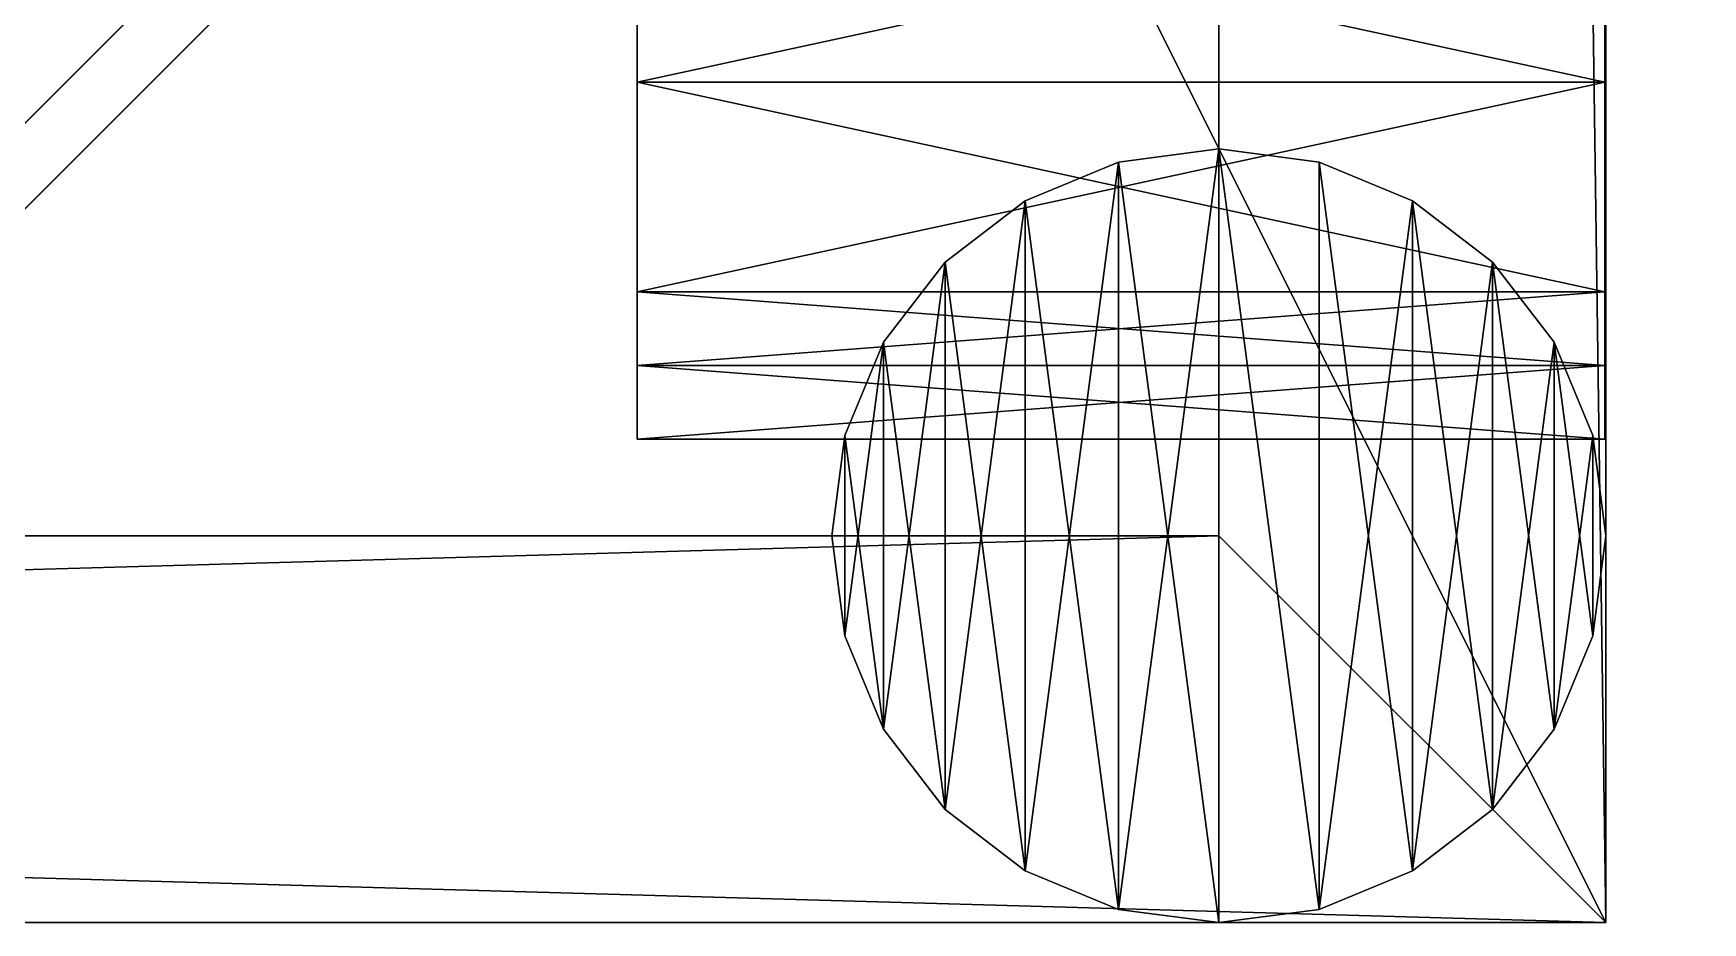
# Model space of a CAD drawing. Header units: inches. Extents: x -282 to 309, y -215 to 288.
# Drawn here: x -254.463 to -252.307, y -208.517 to -207.367 of the extents above; entities that cross this region are included whole.
import ezdxf

# ---------------------------------------------------------------- set-up
doc = ezdxf.new("R2010")
doc.units = ezdxf.units.IN
doc.header["$MEASUREMENT"] = 0
doc.layers.add('STORAGE', color=4, linetype='Continuous')

# ---------------------------------------------------------------- blocks, each defined once
blk = doc.blocks.new('EagleGroup_EGL_WireShelf_-_18_D')
at = {"color": 0}
for p, q in [((18, 9, 0.125), (-18, 9, 0.125)), ((-18, 9, -0.25), (18, 9, -0.25)), ((-18, 9, -0.25), (18, 9, -0.25)), ((18, 9, 0.125), (-18, 9, 0.125)), ((18, -9, 0.125), (18, 9, 0.125)), ((18, 9, -0.25), (18, -9, -0.25)), ((18, 9, -0.25), (18, -9, -0.25)), ((18, 9, -0.25), (18, 9, 0.125)), ((18, -9, 0.125), (18, 9, 0.125)), ((18, 9, -0.25), (18, 9, 0.125)), ((-17.5, 8.5, 0.125), (17.5, 8.5, 0.125)), ((17.5, 8.5, -0.25), (-17.5, 8.5, -0.25)), ((17.5, 8.5, -0.25), (-17.5, 8.5, -0.25)), ((-17.5, 8.5, 0.125), (17.5, 8.5, 0.125)), ((17.5, 8.5, 0.125), (17.5, -8.5, 0.125)), ((17.5, -8.5, -0.25), (17.5, 8.5, -0.25)), ((17.5, 8.5, -0.25), (17.5, 8.5, 0.125)), ((17.5, 8.5, -0.25), (17.5, 8.5, 0.125)), ((17.5, -8.5, -0.25), (17.5, 8.5, -0.25)), ((17.5, 8.5, 0.125), (17.5, -8.5, 0.125))]:
    blk.add_line(p, q, dxfattribs=at)
mesh = blk.add_polyface(dxfattribs=at)
corners = [(-18, -9, 0.125), (-17.5, -8.5, 0.125), (-18, 9, 0.125), (18, -9, 0.125), (17.5, -8.5, 0.125), (17.5, 8.5, 0.125), (18, 9, 0.125), (-17.5, 8.5, 0.125)]
mesh.append_faces([[corners[k] for k in face] for face in [(5, 3, 6)]], dxfattribs={"vtx0": -1, "color": 0})
mesh.append_faces([[corners[k] for k in face] for face in [(0, 1, 2), (1, 3, 4), (4, 3, 5)]], dxfattribs={"vtx0": -1, "vtx1": -1, "color": 0})
mesh.append_faces([[corners[k] for k in face] for face in [(1, 0, 3)]], dxfattribs={"vtx0": -1, "vtx2": -1, "color": 0})
mesh.append_faces([[corners[k] for k in face] for face in [(7, 2, 1)]], dxfattribs={"vtx1": -1, "color": 0})
mesh = blk.add_polyface(dxfattribs=at)
corners = [(-17.5, 8.5, 0.125), (18, 9, 0.125), (-18, 9, 0.125), (17.5, 8.5, 0.125)]
mesh.append_faces([[corners[k] for k in face] for face in [(0, 1, 2), (1, 0, 3)]], dxfattribs={"vtx0": -1, "color": 0})
mesh = blk.add_polyface(dxfattribs=at)
corners = [(18, 9, -0.25), (17.5, -8.5, -0.25), (17.5, 8.5, -0.25), (-17.5, 8.5, -0.25), (-18, -9, -0.25), (-18, 9, -0.25), (-17.5, -8.5, -0.25), (18, -9, -0.25)]
mesh.append_faces([[corners[k] for k in face] for face in [(0, 1, 2), (3, 4, 5)]], dxfattribs={"vtx0": -1, "color": 0})
mesh.append_faces([[corners[k] for k in face] for face in [(4, 6, 7), (7, 1, 0)]], dxfattribs={"vtx0": -1, "vtx1": -1, "color": 0})
mesh.append_faces([[corners[k] for k in face] for face in [(4, 3, 6), (7, 6, 1)]], dxfattribs={"vtx0": -1, "vtx2": -1, "color": 0})
mesh = blk.add_polyface(dxfattribs=at)
corners = [(18, 9, -0.25), (-17.5, 8.5, -0.25), (-18, 9, -0.25), (17.5, 8.5, -0.25)]
mesh.append_faces([[corners[k] for k in face] for face in [(0, 1, 2), (1, 0, 3)]], dxfattribs={"vtx0": -1, "color": 0})
mesh = blk.add_polyface(dxfattribs=at)
corners = [(-18, 9, 0.125), (18, 9, -0.25), (-18, 9, -0.25), (18, 9, 0.125)]
mesh.append_faces([[corners[k] for k in face] for face in [(0, 1, 2), (1, 0, 3)]], dxfattribs={"vtx0": -1, "color": 0})
mesh = blk.add_polyface(dxfattribs=at)
corners = [(18, 9, -0.25), (18, -9, 0.125), (18, -9, -0.25), (18, 9, 0.125)]
mesh.append_faces([[corners[k] for k in face] for face in [(0, 1, 2), (1, 0, 3)]], dxfattribs={"vtx0": -1, "color": 0})
mesh = blk.add_polyface(dxfattribs=at)
corners = [(17.5, 8.5, 0.125), (-17.5, 8.5, -0.25), (17.5, 8.5, -0.25), (-17.5, 8.5, 0.125)]
mesh.append_faces([[corners[k] for k in face] for face in [(0, 1, 2), (1, 0, 3)]], dxfattribs={"vtx0": -1, "color": 0})
mesh = blk.add_polyface(dxfattribs=at)
corners = [(17.5, 8.5, 0.125), (17.5, -8.5, -0.25), (17.5, -8.5, 0.125), (17.5, 8.5, -0.25)]
mesh.append_faces([[corners[k] for k in face] for face in [(0, 1, 2), (1, 0, 3)]], dxfattribs={"vtx0": -1, "color": 0})
blk = doc.blocks.new('EagleGroup_EGL_Post_-_63_H-S_FO')
at = {"color": 0}
for p, q in [((-0.1294, 0.483, -31.5), (0, 0.5, -31.5)), ((-0.1294, 0.483, 31.5), (0, 0.5, 31.5)), ((-0.1294, 0.483, -31.5), (0, 0.5, -31.5)), ((-0.1294, 0.483, 31.5), (0, 0.5, 31.5)), ((0, 0.5, -31.5), (0.1294, 0.483, -31.5)), ((0, 0.5, -31.5), (0.1294, 0.483, -31.5)), ((0, 0.5, 31.5), (0.1294, 0.483, 31.5)), ((0, 0.5, 31.5), (0.1294, 0.483, 31.5)), ((-0.25, 0.433, -31.5), (-0.1294, 0.483, -31.5)), ((-0.25, 0.433, -31.5), (-0.1294, 0.483, -31.5)), ((-0.25, 0.433, 31.5), (-0.1294, 0.483, 31.5)), ((-0.25, 0.433, 31.5), (-0.1294, 0.483, 31.5)), ((0.1294, 0.483, -31.5), (0.25, 0.433, -31.5)), ((0.1294, 0.483, -31.5), (0.25, 0.433, -31.5)), ((0.1294, 0.483, 31.5), (0.25, 0.433, 31.5)), ((0.1294, 0.483, 31.5), (0.25, 0.433, 31.5)), ((-0.3536, 0.3536, -31.5), (-0.25, 0.433, -31.5)), ((-0.3536, 0.3536, -31.5), (-0.25, 0.433, -31.5)), ((-0.3536, 0.3536, 31.5), (-0.25, 0.433, 31.5)), ((-0.3536, 0.3536, 31.5), (-0.25, 0.433, 31.5)), ((0.25, 0.433, -31.5), (0.3536, 0.3536, -31.5)), ((0.25, 0.433, -31.5), (0.3536, 0.3536, -31.5)), ((0.25, 0.433, 31.5), (0.3536, 0.3536, 31.5)), ((0.25, 0.433, 31.5), (0.3536, 0.3536, 31.5)), ((-0.433, 0.25, -31.5), (-0.3536, 0.3536, -31.5)), ((-0.433, 0.25, -31.5), (-0.3536, 0.3536, -31.5)), ((-0.433, 0.25, 31.5), (-0.3536, 0.3536, 31.5)), ((-0.433, 0.25, 31.5), (-0.3536, 0.3536, 31.5)), ((0.3536, 0.3536, -31.5), (0.433, 0.25, -31.5)), ((0.3536, 0.3536, -31.5), (0.433, 0.25, -31.5)), ((0.3536, 0.3536, 31.5), (0.433, 0.25, 31.5)), ((0.3536, 0.3536, 31.5), (0.433, 0.25, 31.5)), ((-0.483, 0.1294, -31.5), (-0.433, 0.25, -31.5)), ((-0.483, 0.1294, -31.5), (-0.433, 0.25, -31.5)), ((-0.483, 0.1294, 31.5), (-0.433, 0.25, 31.5)), ((-0.483, 0.1294, 31.5), (-0.433, 0.25, 31.5)), ((0.433, 0.25, -31.5), (0.483, 0.1294, -31.5)), ((0.433, 0.25, -31.5), (0.483, 0.1294, -31.5)), ((0.433, 0.25, 31.5), (0.483, 0.1294, 31.5)), ((0.433, 0.25, 31.5), (0.483, 0.1294, 31.5)), ((-0.5, 0, -31.5), (-0.483, 0.1294, -31.5)), ((-0.5, 0, -31.5), (-0.483, 0.1294, -31.5)), ((-0.5, 0, 31.5), (-0.483, 0.1294, 31.5)), ((-0.5, 0, 31.5), (-0.483, 0.1294, 31.5)), ((0.483, 0.1294, -31.5), (0.5, 0, -31.5)), ((0.483, 0.1294, -31.5), (0.5, 0, -31.5)), ((0.483, 0.1294, 31.5), (0.5, 0, 31.5)), ((0.483, 0.1294, 31.5), (0.5, 0, 31.5)), ((-0.483, -0.1294, -31.5), (-0.5, 0, -31.5)), ((-0.5, 0, 31.5), (-0.5, 0, -31.5)), ((-0.483, -0.1294, -31.5), (-0.5, 0, -31.5)), ((-0.483, -0.1294, 31.5), (-0.5, 0, 31.5)), ((-0.5, 0, 31.5), (-0.5, 0, -31.5)), ((-0.483, -0.1294, 31.5), (-0.5, 0, 31.5)), ((0.5, 0, -31.5), (0.483, -0.1294, -31.5)), ((0.5, 0, -31.5), (0.483, -0.1294, -31.5)), ((0.5, 0, 31.5), (0.483, -0.1294, 31.5)), ((0.5, 0, 31.5), (0.483, -0.1294, 31.5)), ((0.5, 0, -31.5), (0.5, 0, 31.5)), ((0.5, 0, -31.5), (0.5, 0, 31.5)), ((-0.433, -0.25, -31.5), (-0.483, -0.1294, -31.5)), ((-0.433, -0.25, -31.5), (-0.483, -0.1294, -31.5)), ((-0.433, -0.25, 31.5), (-0.483, -0.1294, 31.5)), ((-0.433, -0.25, 31.5), (-0.483, -0.1294, 31.5)), ((0.483, -0.1294, -31.5), (0.433, -0.25, -31.5)), ((0.483, -0.1294, -31.5), (0.433, -0.25, -31.5)), ((0.483, -0.1294, 31.5), (0.433, -0.25, 31.5)), ((0.483, -0.1294, 31.5), (0.433, -0.25, 31.5)), ((-0.3536, -0.3536, -31.5), (-0.433, -0.25, -31.5)), ((-0.3536, -0.3536, -31.5), (-0.433, -0.25, -31.5)), ((-0.3536, -0.3536, 31.5), (-0.433, -0.25, 31.5)), ((-0.3536, -0.3536, 31.5), (-0.433, -0.25, 31.5)), ((0.433, -0.25, -31.5), (0.3536, -0.3536, -31.5)), ((0.433, -0.25, -31.5), (0.3536, -0.3536, -31.5)), ((0.433, -0.25, 31.5), (0.3536, -0.3536, 31.5)), ((0.433, -0.25, 31.5), (0.3536, -0.3536, 31.5)), ((-0.25, -0.433, -31.5), (-0.3536, -0.3536, -31.5)), ((-0.25, -0.433, -31.5), (-0.3536, -0.3536, -31.5)), ((-0.25, -0.433, 31.5), (-0.3536, -0.3536, 31.5)), ((-0.25, -0.433, 31.5), (-0.3536, -0.3536, 31.5)), ((0.3536, -0.3536, -31.5), (0.25, -0.433, -31.5)), ((0.3536, -0.3536, -31.5), (0.25, -0.433, -31.5)), ((0.3536, -0.3536, 31.5), (0.25, -0.433, 31.5)), ((0.3536, -0.3536, 31.5), (0.25, -0.433, 31.5)), ((-0.1294, -0.483, -31.5), (-0.25, -0.433, -31.5)), ((-0.1294, -0.483, -31.5), (-0.25, -0.433, -31.5)), ((-0.1294, -0.483, 31.5), (-0.25, -0.433, 31.5)), ((-0.1294, -0.483, 31.5), (-0.25, -0.433, 31.5)), ((0.25, -0.433, -31.5), (0.1294, -0.483, -31.5)), ((0.25, -0.433, -31.5), (0.1294, -0.483, -31.5)), ((0.25, -0.433, 31.5), (0.1294, -0.483, 31.5)), ((0.25, -0.433, 31.5), (0.1294, -0.483, 31.5)), ((0, -0.5, -31.5), (-0.1294, -0.483, -31.5)), ((0, -0.5, -31.5), (-0.1294, -0.483, -31.5)), ((0, -0.5, 31.5), (-0.1294, -0.483, 31.5)), ((0, -0.5, 31.5), (-0.1294, -0.483, 31.5)), ((0.1294, -0.483, -31.5), (0, -0.5, -31.5)), ((0.1294, -0.483, 31.5), (0, -0.5, 31.5)), ((0.1294, -0.483, -31.5), (0, -0.5, -31.5)), ((0.1294, -0.483, 31.5), (0, -0.5, 31.5))]:
    blk.add_line(p, q, dxfattribs=at)
mesh = blk.add_polyface(dxfattribs=at)
corners = [(-0.483, 0.1294, -31.5), (-0.483, -0.1294, -31.5), (-0.5, 0, -31.5), (-0.433, 0.25, -31.5), (-0.433, -0.25, -31.5), (-0.3536, 0.3536, -31.5), (-0.3536, -0.3536, -31.5), (-0.25, 0.433, -31.5), (-0.25, -0.433, -31.5), (-0.1294, 0.483, -31.5), (-0.1294, -0.483, -31.5), (0, 0.5, -31.5), (0, -0.5, -31.5), (0.1294, -0.483, -31.5), (0.1294, 0.483, -31.5), (0.25, 0.433, -31.5), (0.25, -0.433, -31.5), (0.3536, 0.3536, -31.5), (0.3536, -0.3536, -31.5), (0.433, 0.25, -31.5), (0.433, -0.25, -31.5), (0.483, 0.1294, -31.5), (0.483, -0.1294, -31.5), (0.5, 0, -31.5)]
mesh.append_faces([[corners[k] for k in face] for face in [(0, 1, 2), (22, 21, 23)]], dxfattribs={"vtx0": -1, "color": 0})
mesh.append_faces([[corners[k] for k in face] for face in [(1, 3, 4), (4, 5, 6), (6, 7, 8), (8, 9, 10), (10, 11, 12), (12, 11, 13), (13, 15, 16), (16, 17, 18), (18, 19, 20), (20, 21, 22)]], dxfattribs={"vtx0": -1, "vtx1": -1, "color": 0})
mesh.append_faces([[corners[k] for k in face] for face in [(1, 0, 3), (4, 3, 5), (6, 5, 7), (8, 7, 9), (10, 9, 11), (13, 11, 14), (13, 14, 15), (16, 15, 17), (18, 17, 19), (20, 19, 21)]], dxfattribs={"vtx0": -1, "vtx2": -1, "color": 0})
mesh = blk.add_polyface(dxfattribs=at)
corners = [(-0.483, -0.1294, 31.5), (-0.483, 0.1294, 31.5), (-0.5, 0, 31.5), (-0.433, -0.25, 31.5), (-0.433, 0.25, 31.5), (-0.3536, -0.3536, 31.5), (-0.3536, 0.3536, 31.5), (-0.25, -0.433, 31.5), (-0.25, 0.433, 31.5), (-0.1294, -0.483, 31.5), (-0.1294, 0.483, 31.5), (0, -0.5, 31.5), (0, 0.5, 31.5), (0.1294, -0.483, 31.5), (0.1294, 0.483, 31.5), (0.25, -0.433, 31.5), (0.25, 0.433, 31.5), (0.3536, -0.3536, 31.5), (0.3536, 0.3536, 31.5), (0.433, -0.25, 31.5), (0.433, 0.25, 31.5), (0.483, -0.1294, 31.5), (0.483, 0.1294, 31.5), (0.5, 0, 31.5)]
mesh.append_faces([[corners[k] for k in face] for face in [(0, 1, 2), (22, 21, 23)]], dxfattribs={"vtx0": -1, "color": 0})
mesh.append_faces([[corners[k] for k in face] for face in [(1, 3, 4), (4, 5, 6), (6, 7, 8), (8, 9, 10), (10, 11, 12), (12, 13, 14), (14, 15, 16), (16, 17, 18), (18, 19, 20), (20, 21, 22)]], dxfattribs={"vtx0": -1, "vtx1": -1, "color": 0})
mesh.append_faces([[corners[k] for k in face] for face in [(1, 0, 3), (4, 3, 5), (6, 5, 7), (8, 7, 9), (10, 9, 11), (12, 11, 13), (14, 13, 15), (16, 15, 17), (18, 17, 19), (20, 19, 21)]], dxfattribs={"vtx0": -1, "vtx2": -1, "color": 0})
mesh = blk.add_polyface(dxfattribs=at)
corners = [(-0.1294, 0.483, 31.5), (0, 0.5, -31.5), (-0.1294, 0.483, -31.5), (0, 0.5, 31.5)]
mesh.append_faces([[corners[k] for k in face] for face in [(0, 1, 2), (1, 0, 3)]], dxfattribs={"vtx0": -1, "color": 0})
mesh = blk.add_polyface(dxfattribs=at)
corners = [(0, 0.5, 31.5), (0.1294, 0.483, -31.5), (0, 0.5, -31.5), (0.1294, 0.483, 31.5)]
mesh.append_faces([[corners[k] for k in face] for face in [(0, 1, 2), (1, 0, 3)]], dxfattribs={"vtx0": -1, "color": 0})
mesh = blk.add_polyface(dxfattribs=at)
corners = [(-0.25, 0.433, 31.5), (-0.1294, 0.483, -31.5), (-0.25, 0.433, -31.5), (-0.1294, 0.483, 31.5)]
mesh.append_faces([[corners[k] for k in face] for face in [(0, 1, 2), (1, 0, 3)]], dxfattribs={"vtx0": -1, "color": 0})
mesh = blk.add_polyface(dxfattribs=at)
corners = [(0.1294, 0.483, 31.5), (0.25, 0.433, -31.5), (0.1294, 0.483, -31.5), (0.25, 0.433, 31.5)]
mesh.append_faces([[corners[k] for k in face] for face in [(0, 1, 2), (1, 0, 3)]], dxfattribs={"vtx0": -1, "color": 0})
mesh = blk.add_polyface(dxfattribs=at)
corners = [(-0.3536, 0.3536, 31.5), (-0.25, 0.433, -31.5), (-0.3536, 0.3536, -31.5), (-0.25, 0.433, 31.5)]
mesh.append_faces([[corners[k] for k in face] for face in [(0, 1, 2), (1, 0, 3)]], dxfattribs={"vtx0": -1, "color": 0})
mesh = blk.add_polyface(dxfattribs=at)
corners = [(0.25, 0.433, 31.5), (0.3536, 0.3536, -31.5), (0.25, 0.433, -31.5), (0.3536, 0.3536, 31.5)]
mesh.append_faces([[corners[k] for k in face] for face in [(0, 1, 2), (1, 0, 3)]], dxfattribs={"vtx0": -1, "color": 0})
mesh = blk.add_polyface(dxfattribs=at)
corners = [(-0.3536, 0.3536, 31.5), (-0.433, 0.25, -31.5), (-0.433, 0.25, 31.5), (-0.3536, 0.3536, -31.5)]
mesh.append_faces([[corners[k] for k in face] for face in [(0, 1, 2), (1, 0, 3)]], dxfattribs={"vtx0": -1, "color": 0})
mesh = blk.add_polyface(dxfattribs=at)
corners = [(0.3536, 0.3536, -31.5), (0.433, 0.25, 31.5), (0.433, 0.25, -31.5), (0.3536, 0.3536, 31.5)]
mesh.append_faces([[corners[k] for k in face] for face in [(0, 1, 2), (1, 0, 3)]], dxfattribs={"vtx0": -1, "color": 0})
mesh = blk.add_polyface(dxfattribs=at)
corners = [(-0.433, 0.25, 31.5), (-0.483, 0.1294, -31.5), (-0.483, 0.1294, 31.5), (-0.433, 0.25, -31.5)]
mesh.append_faces([[corners[k] for k in face] for face in [(0, 1, 2), (1, 0, 3)]], dxfattribs={"vtx0": -1, "color": 0})
mesh = blk.add_polyface(dxfattribs=at)
corners = [(0.433, 0.25, -31.5), (0.483, 0.1294, 31.5), (0.483, 0.1294, -31.5), (0.433, 0.25, 31.5)]
mesh.append_faces([[corners[k] for k in face] for face in [(0, 1, 2), (1, 0, 3)]], dxfattribs={"vtx0": -1, "color": 0})
mesh = blk.add_polyface(dxfattribs=at)
corners = [(-0.483, 0.1294, 31.5), (-0.5, 0, -31.5), (-0.5, 0, 31.5), (-0.483, 0.1294, -31.5)]
mesh.append_faces([[corners[k] for k in face] for face in [(0, 1, 2), (1, 0, 3)]], dxfattribs={"vtx0": -1, "color": 0})
mesh = blk.add_polyface(dxfattribs=at)
corners = [(0.483, 0.1294, -31.5), (0.5, 0, 31.5), (0.5, 0, -31.5), (0.483, 0.1294, 31.5)]
mesh.append_faces([[corners[k] for k in face] for face in [(0, 1, 2), (1, 0, 3)]], dxfattribs={"vtx0": -1, "color": 0})
mesh = blk.add_polyface(dxfattribs=at)
corners = [(-0.5, 0, 31.5), (-0.483, -0.1294, -31.5), (-0.483, -0.1294, 31.5), (-0.5, 0, -31.5)]
mesh.append_faces([[corners[k] for k in face] for face in [(0, 1, 2), (1, 0, 3)]], dxfattribs={"vtx0": -1, "color": 0})
mesh = blk.add_polyface(dxfattribs=at)
corners = [(0.5, 0, -31.5), (0.483, -0.1294, 31.5), (0.483, -0.1294, -31.5), (0.5, 0, 31.5)]
mesh.append_faces([[corners[k] for k in face] for face in [(0, 1, 2), (1, 0, 3)]], dxfattribs={"vtx0": -1, "color": 0})
mesh = blk.add_polyface(dxfattribs=at)
corners = [(-0.483, -0.1294, 31.5), (-0.433, -0.25, -31.5), (-0.433, -0.25, 31.5), (-0.483, -0.1294, -31.5)]
mesh.append_faces([[corners[k] for k in face] for face in [(0, 1, 2), (1, 0, 3)]], dxfattribs={"vtx0": -1, "color": 0})
mesh = blk.add_polyface(dxfattribs=at)
corners = [(0.483, -0.1294, -31.5), (0.433, -0.25, 31.5), (0.433, -0.25, -31.5), (0.483, -0.1294, 31.5)]
mesh.append_faces([[corners[k] for k in face] for face in [(0, 1, 2), (1, 0, 3)]], dxfattribs={"vtx0": -1, "color": 0})
mesh = blk.add_polyface(dxfattribs=at)
corners = [(-0.433, -0.25, 31.5), (-0.3536, -0.3536, -31.5), (-0.3536, -0.3536, 31.5), (-0.433, -0.25, -31.5)]
mesh.append_faces([[corners[k] for k in face] for face in [(0, 1, 2), (1, 0, 3)]], dxfattribs={"vtx0": -1, "color": 0})
mesh = blk.add_polyface(dxfattribs=at)
corners = [(0.433, -0.25, -31.5), (0.3536, -0.3536, 31.5), (0.3536, -0.3536, -31.5), (0.433, -0.25, 31.5)]
mesh.append_faces([[corners[k] for k in face] for face in [(0, 1, 2), (1, 0, 3)]], dxfattribs={"vtx0": -1, "color": 0})
mesh = blk.add_polyface(dxfattribs=at)
corners = [(-0.25, -0.433, 31.5), (-0.3536, -0.3536, -31.5), (-0.25, -0.433, -31.5), (-0.3536, -0.3536, 31.5)]
mesh.append_faces([[corners[k] for k in face] for face in [(0, 1, 2), (1, 0, 3)]], dxfattribs={"vtx0": -1, "color": 0})
mesh = blk.add_polyface(dxfattribs=at)
corners = [(0.3536, -0.3536, 31.5), (0.25, -0.433, -31.5), (0.3536, -0.3536, -31.5), (0.25, -0.433, 31.5)]
mesh.append_faces([[corners[k] for k in face] for face in [(0, 1, 2), (1, 0, 3)]], dxfattribs={"vtx0": -1, "color": 0})
mesh = blk.add_polyface(dxfattribs=at)
corners = [(-0.1294, -0.483, 31.5), (-0.25, -0.433, -31.5), (-0.1294, -0.483, -31.5), (-0.25, -0.433, 31.5)]
mesh.append_faces([[corners[k] for k in face] for face in [(0, 1, 2), (1, 0, 3)]], dxfattribs={"vtx0": -1, "color": 0})
mesh = blk.add_polyface(dxfattribs=at)
corners = [(0.25, -0.433, 31.5), (0.1294, -0.483, -31.5), (0.25, -0.433, -31.5), (0.1294, -0.483, 31.5)]
mesh.append_faces([[corners[k] for k in face] for face in [(0, 1, 2), (1, 0, 3)]], dxfattribs={"vtx0": -1, "color": 0})
mesh = blk.add_polyface(dxfattribs=at)
corners = [(0, -0.5, 31.5), (-0.1294, -0.483, -31.5), (0, -0.5, -31.5), (-0.1294, -0.483, 31.5)]
mesh.append_faces([[corners[k] for k in face] for face in [(0, 1, 2), (1, 0, 3)]], dxfattribs={"vtx0": -1, "color": 0})
mesh = blk.add_polyface(dxfattribs=at)
corners = [(0.1294, -0.483, 31.5), (0, -0.5, -31.5), (0.1294, -0.483, -31.5), (0, -0.5, 31.5)]
mesh.append_faces([[corners[k] for k in face] for face in [(0, 1, 2), (1, 0, 3)]], dxfattribs={"vtx0": -1, "color": 0})
blk = doc.blocks.new('EagleGroup_EGL_ShelfInlay_-_18_')
at = {"color": 0}
for p, q in [((17.625, 5.7991, 0.125), (14.7991, 8.625, 0.125)), ((14.7991, 8.625, -0.125), (17.625, 5.7991, -0.125)), ((14.7991, 8.625, -0.125), (17.625, 5.7991, -0.125)), ((17.625, 5.7991, 0.125), (14.7991, 8.625, 0.125))]:
    blk.add_line(p, q, dxfattribs=at)
mesh = blk.add_polyface(dxfattribs=at)
corners = [(-14.7991, -8.625, 0.125), (-17.625, 5.7991, 0.125), (-17.625, -5.7991, 0.125), (-14.7991, 8.625, 0.125), (14.7991, -8.625, 0.125), (14.7991, 8.625, 0.125), (17.625, -5.7991, 0.125), (17.625, 5.7991, 0.125)]
mesh.append_faces([[corners[k] for k in face] for face in [(0, 1, 2), (5, 6, 7)]], dxfattribs={"vtx0": -1, "color": 0})
mesh.append_faces([[corners[k] for k in face] for face in [(1, 0, 3), (3, 4, 5)]], dxfattribs={"vtx0": -1, "vtx1": -1, "color": 0})
mesh.append_faces([[corners[k] for k in face] for face in [(3, 0, 4), (5, 4, 6)]], dxfattribs={"vtx0": -1, "vtx2": -1, "color": 0})
mesh = blk.add_polyface(dxfattribs=at)
corners = [(-14.7991, 8.625, -0.125), (-17.625, -5.7991, -0.125), (-17.625, 5.7991, -0.125), (-14.7991, -8.625, -0.125), (14.7991, 8.625, -0.125), (14.7991, -8.625, -0.125), (17.625, 5.7991, -0.125), (17.625, -5.7991, -0.125)]
mesh.append_faces([[corners[k] for k in face] for face in [(0, 1, 2), (5, 6, 7)]], dxfattribs={"vtx0": -1, "color": 0})
mesh.append_faces([[corners[k] for k in face] for face in [(1, 0, 3), (3, 4, 5)]], dxfattribs={"vtx0": -1, "vtx1": -1, "color": 0})
mesh.append_faces([[corners[k] for k in face] for face in [(3, 0, 4), (5, 4, 6)]], dxfattribs={"vtx0": -1, "vtx2": -1, "color": 0})
mesh = blk.add_polyface(dxfattribs=at)
corners = [(14.7991, 8.625, -0.125), (17.625, 5.7991, 0.125), (17.625, 5.7991, -0.125), (14.7991, 8.625, 0.125)]
mesh.append_faces([[corners[k] for k in face] for face in [(0, 1, 2), (1, 0, 3)]], dxfattribs={"vtx0": -1, "color": 0})
blk = doc.blocks.new('EagleGroup_EGL_Stem__Casters_-_')
at = {"color": 0}
for p, q in [((-0.6235, 2.5, -0.5625), (-0.6235, 2.4048, -0.0841)), ((-0.6235, 2.4048, -1.0409), (-0.6235, 2.5, -0.5625)), ((-0.6235, 2.3097, 0.3942), (-0.6235, 2.5, -0.5625)), ((-0.6235, 2.5, -0.5625), (-0.6235, 2.3097, -1.5192)), ((0.6265, 2.4048, -0.0841), (0.6265, 2.5, -0.5625)), ((0.6265, 2.5, -0.5625), (0.6265, 2.4048, -1.0409)), ((0.6265, 2.3097, -1.5192), (0.6265, 2.5, -0.5625)), ((0.6265, 2.5, -0.5625), (0.6265, 2.3097, 0.3942)), ((-0.6235, 2.4048, -0.0841), (-0.6235, 2.3097, 0.3942)), ((-0.6235, 2.3097, -1.5192), (-0.6235, 2.4048, -1.0409)), ((0.6265, 2.3097, 0.3942), (0.6265, 2.4048, -0.0841)), ((0.6265, 2.4048, -1.0409), (0.6265, 2.3097, -1.5192)), ((-0.6235, 2.0387, -1.9247), (-0.6235, 2.3097, -1.5192)), ((-0.6235, 2.3097, 0.3942), (-0.6235, 2.0387, 0.7997)), ((-0.6235, 1.7678, 1.2053), (-0.6235, 2.3097, 0.3942)), ((-0.6235, 2.3097, -1.5192), (-0.6235, 1.7678, -2.3303)), ((0.6265, 2.3097, -1.5192), (0.6265, 2.0387, -1.9247)), ((0.6265, 2.0387, 0.7997), (0.6265, 2.3097, 0.3942)), ((0.6265, 1.7678, -2.3303), (0.6265, 2.3097, -1.5192)), ((0.6265, 2.3097, 0.3942), (0.6265, 1.7678, 1.2053)), ((-0.6235, 1.7678, -2.3303), (-0.6235, 2.0387, -1.9247)), ((-0.6235, 2.0387, 0.7997), (-0.6235, 1.7678, 1.2053)), ((0.6265, 2.0387, -1.9247), (0.6265, 1.7678, -2.3303)), ((0.6265, 1.7678, 1.2053), (0.6265, 2.0387, 0.7997))]:
    blk.add_line(p, q, dxfattribs=at)
mesh = blk.add_polyface(dxfattribs=at)
corners = [(-0.6235, 2.4048, -0.0841), (0.6265, 2.5, -0.5625), (-0.6235, 2.5, -0.5625), (0.6265, 2.4048, -0.0841), (-0.6235, 2.3097, 0.3942), (0.6265, 2.3097, 0.3942)]
mesh.append_faces([[corners[k] for k in face] for face in [(0, 1, 2), (3, 4, 5)]], dxfattribs={"vtx0": -1, "color": 0})
mesh.append_faces([[corners[k] for k in face] for face in [(1, 0, 3)]], dxfattribs={"vtx0": -1, "vtx1": -1, "color": 0})
mesh.append_faces([[corners[k] for k in face] for face in [(3, 0, 4)]], dxfattribs={"vtx0": -1, "vtx2": -1, "color": 0})
mesh = blk.add_polyface(dxfattribs=at)
corners = [(-0.6235, 2.4048, -1.0409), (0.6265, 2.3097, -1.5192), (-0.6235, 2.3097, -1.5192), (0.6265, 2.4048, -1.0409), (-0.6235, 2.5, -0.5625), (0.6265, 2.5, -0.5625)]
mesh.append_faces([[corners[k] for k in face] for face in [(0, 1, 2), (3, 4, 5)]], dxfattribs={"vtx0": -1, "color": 0})
mesh.append_faces([[corners[k] for k in face] for face in [(1, 0, 3)]], dxfattribs={"vtx0": -1, "vtx1": -1, "color": 0})
mesh.append_faces([[corners[k] for k in face] for face in [(3, 0, 4)]], dxfattribs={"vtx0": -1, "vtx2": -1, "color": 0})
mesh = blk.add_polyface(dxfattribs=at)
corners = [(-0.6235, 0.9567, 1.7472), (-0.6235, 0, 1.4375), (-0.6235, 0, 1.9375), (-0.6235, 0.8678, 1.2394), (-0.6235, 1.5637, 0.6845), (-0.6235, 1.7678, 1.2053), (-0.6235, 1.9499, -0.1175), (-0.6235, 2.3097, 0.3942), (-0.6235, 1.9499, -1.0075), (-0.6235, 0.8678, -2.3644), (-0.6235, 0, -3.0625), (-0.6235, 0, -2.5625), (-0.6235, 0.9567, -2.8722), (-0.6235, 1.5637, -1.8095), (-0.6235, 1.7678, -2.3303), (-0.6235, 2.3097, -1.5192), (-0.6235, 2.5, -0.5625)]
mesh.append_faces([[corners[k] for k in face] for face in [(0, 1, 2), (9, 10, 11), (15, 7, 16)]], dxfattribs={"vtx0": -1, "color": 0})
mesh.append_faces([[corners[k] for k in face] for face in [(1, 0, 3), (3, 0, 4), (4, 5, 6), (6, 7, 8), (10, 9, 12), (12, 13, 14), (14, 8, 15)]], dxfattribs={"vtx0": -1, "vtx1": -1, "color": 0})
mesh.append_faces([[corners[k] for k in face] for face in [(15, 8, 7)]], dxfattribs={"vtx0": -1, "vtx1": -1, "vtx2": -1, "color": 0})
mesh.append_faces([[corners[k] for k in face] for face in [(4, 0, 5), (6, 5, 7), (12, 9, 13), (14, 13, 8)]], dxfattribs={"vtx0": -1, "vtx2": -1, "color": 0})
mesh = blk.add_polyface(dxfattribs=at)
corners = [(0.6265, 0, -3.0625), (0.6265, 0.8678, -2.3644), (0.6265, 0, -2.5625), (0.6265, 0.9567, -2.8722), (0.6265, 1.5637, -1.8095), (0.6265, 1.7678, -2.3303), (0.6265, 1.9499, -1.0075), (0.6265, 2.3097, -1.5192), (0.6265, 1.9499, -0.1175), (0.6265, 0, 1.4375), (0.6265, 0.9567, 1.7472), (0.6265, 0, 1.9375), (0.6265, 0.8678, 1.2394), (0.6265, 1.5637, 0.6845), (0.6265, 1.7678, 1.2053), (0.6265, 2.3097, 0.3942), (0.6265, 2.5, -0.5625)]
mesh.append_faces([[corners[k] for k in face] for face in [(0, 1, 2), (9, 10, 11), (15, 7, 16)]], dxfattribs={"vtx0": -1, "color": 0})
mesh.append_faces([[corners[k] for k in face] for face in [(1, 3, 4), (4, 5, 6), (6, 7, 8), (10, 13, 14), (14, 8, 15)]], dxfattribs={"vtx0": -1, "vtx1": -1, "color": 0})
mesh.append_faces([[corners[k] for k in face] for face in [(15, 8, 7)]], dxfattribs={"vtx0": -1, "vtx1": -1, "vtx2": -1, "color": 0})
mesh.append_faces([[corners[k] for k in face] for face in [(1, 0, 3), (4, 3, 5), (6, 5, 7), (10, 9, 12), (10, 12, 13), (14, 13, 8)]], dxfattribs={"vtx0": -1, "vtx2": -1, "color": 0})
mesh = blk.add_polyface(dxfattribs=at)
corners = [(-0.6235, 2.0387, -1.9247), (0.6265, 1.7678, -2.3303), (-0.6235, 1.7678, -2.3303), (0.6265, 2.0387, -1.9247), (-0.6235, 2.3097, -1.5192), (0.6265, 2.3097, -1.5192)]
mesh.append_faces([[corners[k] for k in face] for face in [(0, 1, 2), (3, 4, 5)]], dxfattribs={"vtx0": -1, "color": 0})
mesh.append_faces([[corners[k] for k in face] for face in [(1, 0, 3)]], dxfattribs={"vtx0": -1, "vtx1": -1, "color": 0})
mesh.append_faces([[corners[k] for k in face] for face in [(3, 0, 4)]], dxfattribs={"vtx0": -1, "vtx2": -1, "color": 0})
mesh = blk.add_polyface(dxfattribs=at)
corners = [(-0.6235, 2.0387, 0.7997), (0.6265, 2.3097, 0.3942), (-0.6235, 2.3097, 0.3942), (0.6265, 2.0387, 0.7997), (-0.6235, 1.7678, 1.2053), (0.6265, 1.7678, 1.2053)]
mesh.append_faces([[corners[k] for k in face] for face in [(0, 1, 2), (3, 4, 5)]], dxfattribs={"vtx0": -1, "color": 0})
mesh.append_faces([[corners[k] for k in face] for face in [(1, 0, 3)]], dxfattribs={"vtx0": -1, "vtx1": -1, "color": 0})
mesh.append_faces([[corners[k] for k in face] for face in [(3, 0, 4)]], dxfattribs={"vtx0": -1, "vtx2": -1, "color": 0})
blk = doc.blocks.new('EagleGroup_EGL_SolidShelving_-_')
at = {"color": 0}
for p, q in [((18, 9, 0.5), (-18, 9, 0.5)), ((-18, 9, -0.5), (18, 9, -0.5)), ((-18, 9, -0.5), (18, 9, -0.5)), ((18, 9, 0.5), (-18, 9, 0.5)), ((18, -9, 0.5), (18, 9, 0.5)), ((18, 9, -0.5), (18, -9, -0.5)), ((18, 9, -0.5), (18, -9, -0.5)), ((18, 9, -0.5), (18, 9, 0.5)), ((18, -9, 0.5), (18, 9, 0.5)), ((18, 9, -0.5), (18, 9, 0.5))]:
    blk.add_line(p, q, dxfattribs=at)
mesh = blk.add_polyface(dxfattribs=at)
corners = [(18, -9, 0.5), (-18, 9, 0.5), (-18, -9, 0.5), (18, 9, 0.5)]
mesh.append_faces([[corners[k] for k in face] for face in [(0, 1, 2), (1, 0, 3)]], dxfattribs={"vtx0": -1, "color": 0})
mesh = blk.add_polyface(dxfattribs=at)
corners = [(18, 9, -0.5), (-18, -9, -0.5), (-18, 9, -0.5), (18, -9, -0.5)]
mesh.append_faces([[corners[k] for k in face] for face in [(0, 1, 2), (1, 0, 3)]], dxfattribs={"vtx0": -1, "color": 0})
mesh = blk.add_polyface(dxfattribs=at)
corners = [(-18, 9, 0.5), (18, 9, -0.5), (-18, 9, -0.5), (18, 9, 0.5)]
mesh.append_faces([[corners[k] for k in face] for face in [(0, 1, 2), (1, 0, 3)]], dxfattribs={"vtx0": -1, "color": 0})
mesh = blk.add_polyface(dxfattribs=at)
corners = [(18, 9, -0.5), (18, -9, 0.5), (18, -9, -0.5), (18, 9, 0.5)]
mesh.append_faces([[corners[k] for k in face] for face in [(0, 1, 2), (1, 0, 3)]], dxfattribs={"vtx0": -1, "color": 0})
blk = doc.blocks.new('cart')
at = {"layer": 'STORAGE', "color": 0}
for name, p, rotation in [('EagleGroup_EGL_WireShelf_-_18_D', (42.9707, 8.0161, 69.1258), 180), ('EagleGroup_EGL_WireShelf_-_18_D', (42.9707, 8.0161, 52.2713), 180), ('EagleGroup_EGL_WireShelf_-_18_D', (42.9707, 8.0161, 22.2713), 180), ('EagleGroup_EGL_WireShelf_-_18_D', (42.9707, 8.0161, 37.2713), 180), ('EagleGroup_EGL_SolidShelving_-_', (42.9707, 8.0161, 6.8963), 180), ('EagleGroup_EGL_ShelfInlay_-_18_', (42.86, 7.5161, 37.2713), 180), ('EagleGroup_EGL_ShelfInlay_-_18_', (42.86, 7.5161, 52.2713), 180), ('EagleGroup_EGL_ShelfInlay_-_18_', (42.86, 7.5161, 22.6143), 180), ('EagleGroup_EGL_ShelfInlay_-_18_', (42.9707, 7.5161, 69.1258), 180), ('EagleGroup_EGL_Stem__Casters_-_', (28.0957, -0.3589, 3.0625), 90), ('EagleGroup_EGL_Post_-_63_H-S_FO', (25.4707, -0.4839, 38.8963), 270)]:
    blk.add_blockref(name, p, dxfattribs=dict(at, rotation=rotation))

msp = doc.modelspace()

# ---------------------------------------------------------------- block references
at = {"rotation": 89.99999999999999}
msp.add_blockref('cart', (-253.416, -233.4873), dxfattribs=at)

doc.saveas('drawing.dxf')
